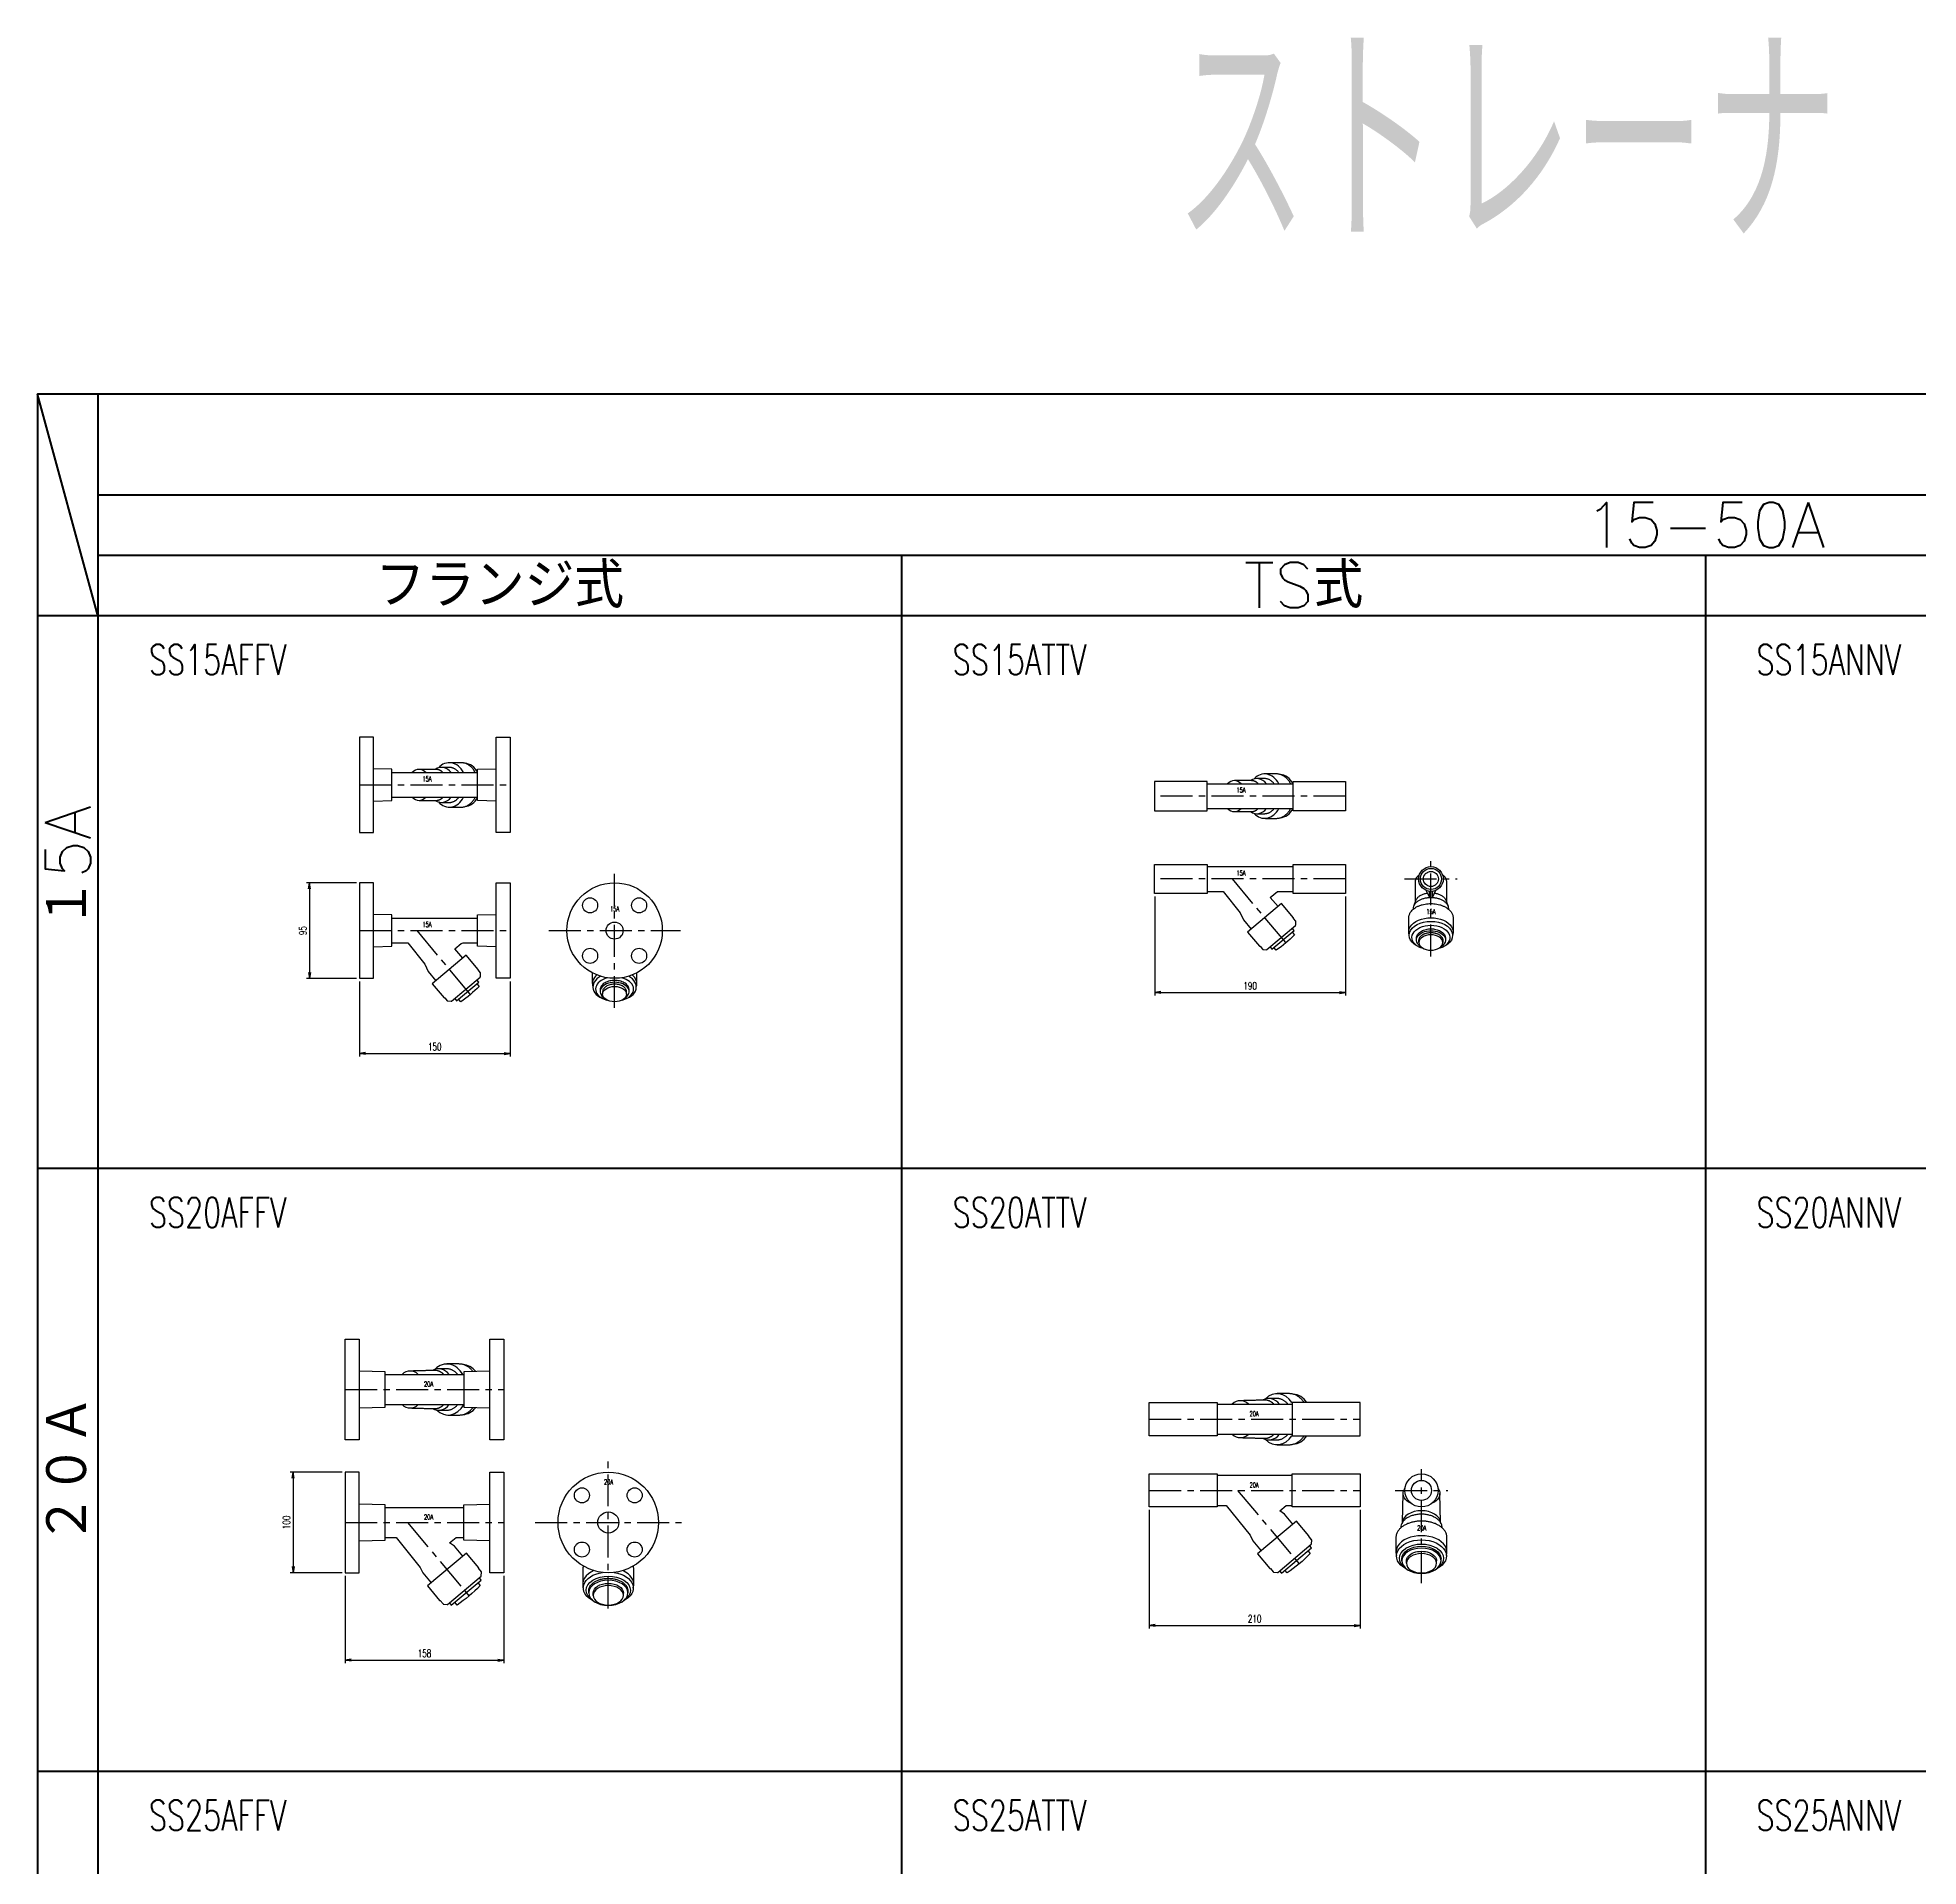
# Model space of a CAD drawing. Header units: millimetres. Extents: x 1711 to 90196, y -23291 to 8516.
# Drawn here: x 13541 to 15413, y -13098 to -11279 of the extents above; entities that cross this region are included whole.
import ezdxf

# ---------------------------------------------------------------- set-up
doc = ezdxf.new("R2010")
doc.units = ezdxf.units.MM
doc.header["$PDMODE"] = 35
doc.linetypes.add('CENTER', pattern=[50.8, 31.75, -6.35, 6.35, -6.35])
for name, color, linetype in [('CEN', 2, 'CENTER'), ('TEXT', 7, 'Continuous'), ('寸法', 2, 'Continuous'), ('配管-CVP', 4, 'Continuous')]:
    doc.layers.add(name, color=color, linetype=linetype)
doc.layers.add('line', color=153, linetype='Continuous', lineweight=50)
doc.styles.add('kpk', font='romans.shx', dxfattribs={"width": 0.7, "bigfont": 'extfont2.shx'})
doc.styles.get("Standard").update_dxf_attribs({"font": 'romans.shx', "bigfont": 'extfont.shx'})
doc.dimstyles.new('KPK-3', dxfattribs={"dimscale": 3, "dimtxt": 2.5, "dimasz": 2, "dimexe": 1, "dimexo": 1, "dimgap": 1, "dimtad": 3, "dimdec": 1, "dimdsep": 46, "dimtxsty": 'kpk', "dimblk": 'OPEN', "dimcen": 2.5, "dimclrd": 2, "dimclre": 2, "dimclrt": 4, "dimadec": 1, "dimazin": 2, "dimtfac": 1, "dimtdec": 1, "dimtmove": 0, "dimatfit": 2, "dimldrblk": 'OPEN', "dimfxl": 0, "dimlwd": -1, "dimlwe": -1, "dimarcsym": 0})

# ---------------------------------------------------------------- blocks, each defined once
blk = doc.blocks.new('_Open')
at = {"color": 0, "linetype": 'ByBlock', "lineweight": -2}
for p, q in [((-1, 0.17), (0, 0)), ((-1, -0.17), (0, 0)), ((0, 0), (-1, 0))]:
    blk.add_line(p, q, dxfattribs=at)
blk = doc.blocks.new('*D3035')
at = {"layer": 'Defpoints', "color": 0, "transparency": 16777216}
for p in [(13861.5, -12214.8), (14011.5, -12214.8), (14011.5, -12289.5)]:
    blk.add_point(p, dxfattribs=at)
at = {"layer": '寸法', "color": 2, "transparency": 16777216}
for p, q in [((13861.5, -12217.8), (13861.5, -12292.5)), ((14011.5, -12217.8), (14011.5, -12292.5)), ((13867.5, -12289.5), (14005.5, -12289.5))]:
    blk.add_line(p, q, dxfattribs=at)
at = {"layer": '寸法', "color": 2, "transparency": 16777216, "xscale": 6, "yscale": 6, "zscale": 6, "rotation": 180}
blk.add_blockref('_Open', (13861.5, -12289.5), dxfattribs=at)
at = {"layer": '寸法', "color": 2, "transparency": 16777216, "xscale": 6, "yscale": 6, "zscale": 6}
blk.add_blockref('_Open', (14011.5, -12289.5), dxfattribs=at)
at = {"layer": '寸法', "color": 4, "transparency": 16777216, "insert": (13936.5, -12282.8), "char_height": 7.5, "attachment_point": 5, "style": 'kpk', "bg_fill": 3, "box_fill_scale": 1.1, "bg_fill_color": 256, "bg_fill_true_color": 13158600, "bg_fill_transparency": 0}
blk.add_mtext('150', dxfattribs=at)
blk = doc.blocks.new('*D3036')
at = {"layer": 'Defpoints', "color": 0, "transparency": 16777216}
for p in [(13847.3, -12806.2), (14005.3, -12806.2), (14005.3, -12893.3)]:
    blk.add_point(p, dxfattribs=at)
at = {"layer": '寸法', "color": 2, "transparency": 16777216}
for p, q in [((13847.3, -12809.2), (13847.3, -12896.3)), ((14005.3, -12809.2), (14005.3, -12896.3)), ((13853.3, -12893.3), (13999.3, -12893.3))]:
    blk.add_line(p, q, dxfattribs=at)
at = {"layer": '寸法', "color": 2, "transparency": 16777216, "xscale": 6, "yscale": 6, "zscale": 6, "rotation": 180}
blk.add_blockref('_Open', (13847.3, -12893.3), dxfattribs=at)
at = {"layer": '寸法', "color": 2, "transparency": 16777216, "xscale": 6, "yscale": 6, "zscale": 6}
blk.add_blockref('_Open', (14005.3, -12893.3), dxfattribs=at)
at = {"layer": '寸法', "color": 4, "transparency": 16777216, "insert": (13926.3, -12886.5), "char_height": 7.5, "attachment_point": 5, "style": 'kpk', "bg_fill": 3, "box_fill_scale": 1.1, "bg_fill_color": 256, "bg_fill_true_color": 13158600, "bg_fill_transparency": 0}
blk.add_mtext('158', dxfattribs=at)
blk = doc.blocks.new('*D3045')
at = {"layer": 'Defpoints', "color": 0, "transparency": 16777216}
for p in [(14647.6, -12740.8), (14857.6, -12740.8), (14857.6, -12858.7)]:
    blk.add_point(p, dxfattribs=at)
at = {"layer": '寸法', "color": 2, "transparency": 16777216}
for p, q in [((14647.6, -12743.8), (14647.6, -12861.7)), ((14857.6, -12743.8), (14857.6, -12861.7)), ((14653.6, -12858.7), (14851.6, -12858.7))]:
    blk.add_line(p, q, dxfattribs=at)
at = {"layer": '寸法', "color": 2, "transparency": 16777216, "xscale": 6, "yscale": 6, "zscale": 6, "rotation": 180}
blk.add_blockref('_Open', (14647.6, -12858.7), dxfattribs=at)
at = {"layer": '寸法', "color": 2, "transparency": 16777216, "xscale": 6, "yscale": 6, "zscale": 6}
blk.add_blockref('_Open', (14857.6, -12858.7), dxfattribs=at)
at = {"layer": '寸法', "color": 4, "transparency": 16777216, "insert": (14752.6, -12852), "char_height": 7.5, "attachment_point": 5, "style": 'kpk', "bg_fill": 3, "box_fill_scale": 1.1, "bg_fill_color": 256, "bg_fill_true_color": 13158600, "bg_fill_transparency": 0}
blk.add_mtext('210', dxfattribs=at)
blk = doc.blocks.new('*D2987')
at = {"layer": 'Defpoints', "color": 0, "transparency": 16777216}
for p in [(14653.1, -12130.4), (14843.1, -12130.4), (14843.1, -12229)]:
    blk.add_point(p, dxfattribs=at)
at = {"layer": '寸法', "color": 2, "transparency": 16777216}
for p, q in [((14653.1, -12133.4), (14653.1, -12232)), ((14843.1, -12133.4), (14843.1, -12232)), ((14659.1, -12229), (14837.1, -12229))]:
    blk.add_line(p, q, dxfattribs=at)
at = {"layer": '寸法', "color": 2, "transparency": 16777216, "xscale": 6, "yscale": 6, "zscale": 6, "rotation": 180}
blk.add_blockref('_Open', (14653.1, -12229), dxfattribs=at)
at = {"layer": '寸法', "color": 2, "transparency": 16777216, "xscale": 6, "yscale": 6, "zscale": 6}
blk.add_blockref('_Open', (14843.1, -12229), dxfattribs=at)
at = {"layer": '寸法', "color": 4, "transparency": 16777216, "insert": (14748.1, -12222.2), "char_height": 7.5, "attachment_point": 5, "style": 'kpk', "bg_fill": 3, "box_fill_scale": 1.1, "bg_fill_color": 256, "bg_fill_true_color": 13158600, "bg_fill_transparency": 0}
blk.add_mtext('190', dxfattribs=at)
blk = doc.blocks.new('*D3124')
at = {"layer": 'Defpoints', "color": 0, "transparency": 16777216}
for p in [(13861.5, -12119.8), (13811.9, -12214.8), (13861.5, -12214.8)]:
    blk.add_point(p, dxfattribs=at)
at = {"layer": '寸法', "color": 2, "transparency": 16777216}
for p, q in [((13858.5, -12119.8), (13808.9, -12119.8)), ((13811.9, -12125.8), (13811.9, -12208.8)), ((13858.5, -12214.8), (13808.9, -12214.8))]:
    blk.add_line(p, q, dxfattribs=at)
at = {"layer": '寸法', "color": 2, "transparency": 16777216, "xscale": 6, "yscale": 6, "zscale": 6}
for p, rotation in [((13811.9, -12119.8), 90), ((13811.9, -12214.8), 270)]:
    blk.add_blockref('_Open', p, dxfattribs=dict(at, rotation=rotation))
at = {"layer": '寸法', "color": 4, "transparency": 16777216, "insert": (13805.2, -12167.3), "char_height": 7.5, "attachment_point": 5, "rotation": 90, "style": 'kpk', "bg_fill": 3, "box_fill_scale": 1.1, "bg_fill_color": 256, "bg_fill_true_color": 13158600, "bg_fill_transparency": 0}
blk.add_mtext('95', dxfattribs=at)
blk = doc.blocks.new('*D3126')
at = {"layer": 'Defpoints', "color": 0, "transparency": 16777216}
for p in [(13847.3, -12706.2), (13795.7, -12806.2), (13847.3, -12806.2)]:
    blk.add_point(p, dxfattribs=at)
at = {"layer": '寸法', "color": 2, "transparency": 16777216}
for p, q in [((13844.3, -12706.2), (13792.7, -12706.2)), ((13795.7, -12712.2), (13795.7, -12800.2)), ((13844.3, -12806.2), (13792.7, -12806.2))]:
    blk.add_line(p, q, dxfattribs=at)
at = {"layer": '寸法', "color": 2, "transparency": 16777216, "xscale": 6, "yscale": 6, "zscale": 6}
for p, rotation in [((13795.7, -12706.2), 90), ((13795.7, -12806.2), 270)]:
    blk.add_blockref('_Open', p, dxfattribs=dict(at, rotation=rotation))
at = {"layer": '寸法', "color": 4, "transparency": 16777216, "insert": (13788.9, -12756.2), "char_height": 7.5, "attachment_point": 5, "rotation": 90, "style": 'kpk', "bg_fill": 3, "box_fill_scale": 1.1, "bg_fill_color": 256, "bg_fill_true_color": 13158600, "bg_fill_transparency": 0}
blk.add_mtext('100', dxfattribs=at)
blk = doc.blocks.new('A$Cc6877018')
at = {"layer": 'line'}
for p, q in [((60, 0), (60, -7020)), ((60, -100), (3260, -100)), ((60, -160), (3260, -160)), ((860, -160), (860, -7020)), ((1660, -160), (1660, -7020)), ((0, -220), (3260, -220)), ((0, -770), (3260, -770)), ((0, -1370), (3260, -1370))]:
    blk.add_line(p, q, dxfattribs=at)
blk.add_lwpolyline([(60, -220), (0, 0), (0, -7020), (3260, -7020), (3260, 0), (0, 0)], dxfattribs=at)
for s, insert, char_height, attachment_point in [('15-50A', (1660, -130), 45, 5), ('フランジ式', (460, -190), 45, 5), ('TS式', (1260, -190), 45, 5), ('{\\W0.7;SS15AFFV}', (110.7, -264.1), 30, 4), ('{\\W0.7;SS15ATTV}', (910.7, -264.1), 30, 4), ('{\\W0.7;SS15ANNV}', (1710.7, -264.1), 30, 4), ('{\\W0.7;SS20AFFV}', (110.7, -814.1), 30, 4), ('{\\W0.7;SS20ATTV}', (910.7, -814.1), 30, 4), ('{\\W0.7;SS20ANNV}', (1710.7, -814.1), 30, 4), ('{\\W0.7;SS25AFFV}', (110.7, -1414.1), 30, 4), ('{\\W0.7;SS25ATTV}', (910.7, -1414.1), 30, 4), ('{\\W0.7;SS25ANNV}', (1710.7, -1414.1), 30, 4)]:
    blk.add_mtext(s, dxfattribs=dict(at, insert=insert, char_height=char_height, attachment_point=attachment_point))
at = {"layer": 'line', "char_height": 45, "attachment_point": 5, "rotation": 90}
for s, insert in [('１5A', (30, -470)), ('２０Ａ', (30, -1070))]:
    blk.add_mtext(s, dxfattribs=dict(at, insert=insert))

msp = doc.modelspace()

# ---------------------------------------------------------------- linework, layer by layer
at = {"layer": 'CEN'}
for p, q in [((13861.5112, -12022.3033), (14011.5112, -12022.3033)), ((14843.0731, -12033.4659), (14653.0731, -12033.4659)), ((14115.5243, -12244.235), (14115.5243, -12109.0481)), ((14928.0462, -12192.8975), (14928.0462, -12098.2666)), ((14843.0731, -12115.9141), (14653.0731, -12115.9141)), ((14730.0731, -12115.9141), (14783.509, -12179.5965)), ((14901.8442, -12115.9141), (14954.2482, -12115.9141)), ((13861.5112, -12167.2517), (14011.5112, -12167.2517)), ((13918.5112, -12167.2517), (13971.947, -12230.9341)), ((14050.0193, -12167.2517), (14181.0293, -12167.2517)), ((13847.3043, -12623.9443), (14005.3043, -12623.9443)), ((14647.5869, -12653.4603), (14857.5869, -12653.4603)), ((14109.235, -12841.7781), (14109.235, -12691.5705)), ((14918.6376, -12816.7085), (14918.6376, -12703.1515)), ((14647.5869, -12724.3285), (14857.5869, -12724.3285)), ((14735.5869, -12724.3285), (14796.9407, -12797.4471)), ((14892.4356, -12724.3285), (14944.8396, -12724.3285)), ((13847.3043, -12756.2411), (14005.3043, -12756.2411)), ((13909.3043, -12756.2411), (13970.6581, -12829.3597)), ((14036.4517, -12756.2411), (14182.0184, -12756.2411))]:
    msp.add_line(p, q, dxfattribs=at)
at = {"layer": '配管-CVP', "color": 0, "linetype": 'ByBlock'}
for p, q in [((13893.8112, -12010.0033), (13979.2112, -12010.0033)), ((13893.8112, -12034.6033), (13979.2112, -12034.6033)), ((14705.3731, -12021.1659), (14790.7731, -12021.1659)), ((14705.3731, -12045.7659), (14790.7731, -12045.7659)), ((14705.3731, -12103.6141), (14790.7731, -12103.6141)), ((14926.5462, -12134.2143), (14926.5462, -12128.1223)), ((14929.5462, -12134.2143), (14933.0462, -12127.152)), ((13893.8112, -12154.9517), (13979.2112, -12154.9517)), ((14093.4243, -12220.055), (14093.4243, -12209.2974)), ((14137.6243, -12220.055), (14137.6243, -12209.2974)), ((13887.3043, -12608.9443), (13965.3043, -12608.9443)), ((13887.3043, -12638.9443), (13965.3043, -12638.9443)), ((14715.3869, -12638.4603), (14789.7869, -12638.4603)), ((14715.3869, -12668.4603), (14789.7869, -12668.4603)), ((14715.3869, -12709.3285), (14789.7869, -12709.3285)), ((14899.6706, -12756.0625), (14900.2977, -12727.373)), ((14937.6046, -12756.0625), (14936.9775, -12727.373)), ((13887.3043, -12741.2411), (13965.3043, -12741.2411)), ((14899.1376, -12794.3446), (14899.1376, -12792.4295)), ((14903.6376, -12796.8428), (14903.6376, -12794.5361)), ((14933.6376, -12796.8428), (14933.6376, -12794.5361)), ((14938.1376, -12794.3446), (14938.1376, -12792.4295)), ((14134.135, -12821.4695), (14134.135, -12820.8573)), ((14094.235, -12828.7554), (14094.235, -12826.4488)), ((14124.235, -12828.7554), (14124.235, -12826.4488))]:
    msp.add_line(p, q, dxfattribs=at)
for points in [[(13875.5112, -11974.8033), (13861.5112, -11974.8033), (13861.5112, -12069.8033), (13875.5112, -12069.8033)], [(14011.5112, -12069.8033), (13997.5112, -12069.8033), (13997.5112, -11974.8033), (14011.5112, -11974.8033)], [(14705.3731, -12018.9659), (14653.0731, -12018.9659), (14653.0731, -12047.9659), (14705.3731, -12047.9659)], [(14790.7731, -12018.9659), (14843.0731, -12018.9659), (14843.0731, -12047.9659), (14790.7731, -12047.9659)], [(13861.3043, -12673.9443), (13847.3043, -12673.9443), (13847.3043, -12573.9443), (13861.3043, -12573.9443)], [(13991.3043, -12573.9443), (14005.3043, -12573.9443), (14005.3043, -12673.9443), (13991.3043, -12673.9443)], [(14647.5869, -12669.9603), (14647.5869, -12636.9603), (14715.3869, -12636.9603), (14715.3869, -12669.9603)], [(14857.5869, -12669.9603), (14857.5869, -12636.9603), (14789.7869, -12636.9603), (14789.7869, -12669.9603)]]:
    msp.add_lwpolyline(points, close=True, dxfattribs=at)
for points in [[(13875.5112, -12038.3866), (13893.8112, -12037.8783), (13893.8112, -12006.7283), (13875.5112, -12006.22)], [(13997.5112, -12038.3866), (13979.2112, -12037.8783), (13979.2112, -12006.7283), (13997.5112, -12006.22)], [(14923.0462, -12127.152), (14926.5462, -12134.2143), (14929.5462, -12134.2143), (14929.5462, -12128.1223)], [(13875.5112, -12183.3351), (13893.8112, -12182.8267), (13893.8112, -12151.6767), (13875.5112, -12151.1684)], [(13997.5112, -12183.3351), (13979.2112, -12182.8267), (13979.2112, -12151.6767), (13997.5112, -12151.1684)], [(13861.3043, -12642.1943), (13887.3043, -12641.4443), (13887.3043, -12606.4443), (13861.3043, -12605.6943)], [(13991.3043, -12605.6943), (13965.3043, -12606.4443), (13965.3043, -12641.4443), (13991.3043, -12642.1943)], [(13861.3043, -12774.4911), (13887.3043, -12773.7411), (13887.3043, -12738.7411), (13861.3043, -12737.9911)], [(13991.3043, -12774.4911), (13965.3043, -12773.7411), (13965.3043, -12738.7411), (13991.3043, -12737.9911)], [(13964.3527, -12789.8751), (13955.9965, -12779.9166), (13951.3322, -12776.6506), (13957.779, -12771.2411), (13965.3043, -12771.2411)]]:
    msp.add_lwpolyline(points, dxfattribs=at)
msp.add_lwpolyline([(13964.3596, -12194.7444), (13956.626, -12185.5278), (13962.9115, -12180.2536, -0.176326981), (13964.8399, -12179.5517), (13979.2112, -12179.5517)], format="xyb", dxfattribs=at)
for centre, radius in [((14928.0462, -12115.9141), 12.3), ((14928.0462, -12115.9141), 10.5), ((14928.0462, -12115.9141), 7.5), ((14115.5243, -12167.2517), 47.5), ((14091.144, -12142.1344), 7.5), ((14139.9045, -12142.1344), 7.5), ((14115.5243, -12167.2517), 8.5), ((14091.144, -12192.369), 7.5), ((14139.9045, -12192.369), 7.5), ((14109.235, -12756.2411), 50), ((14918.6376, -12724.3285), 16.5), ((14083.0032, -12729.2723), 7.5), ((14135.4668, -12729.2723), 7.5), ((14918.6376, -12724.3285), 10), ((14109.235, -12756.2411), 10.5), ((14083.0032, -12783.21), 7.5), ((14135.4668, -12783.21), 7.5)]:
    msp.add_circle(centre, radius, dxfattribs=at)
for centre, major_axis, ratio, start_param, end_param in [((13950.9922, -12022.3033), (0, 22.1), 0.766044443, 5.302629767, 6.979025941), ((13920.8871, -12022.3033), (0, 15.4), 0.732729505, 5.637522809, 6.928847805), ((13943.2787, -12022.3033), (0, -17.45), 0.766044443, 2.353037681, 3.631192428), ((13965.5834, -12022.3033), (0, 21.6), 0.766044443, 5.318218843, 6.226583897), ((14732.4491, -12033.4659), (0, 15.4), 0.732729505, 5.637522809, 6.928847805), ((14754.8406, -12033.4659), (0, -17.45), 0.766044443, 2.353037681, 3.631192428), ((14762.5541, -12033.4659), (0, 22.1), 0.766044443, 5.302629767, 6.956516568), ((14777.1454, -12033.4659), (0, 21.6), 0.766044443, 5.318218843, 6.226583897), ((13920.8871, -12022.3033), (0, 15.4), 0.732729505, 2.495930155, 3.787255152), ((13943.2787, -12022.3033), (0, -17.45), 0.766044443, -0.48959904, 0.788554973), ((13950.9922, -12022.3033), (0, 22.1), 0.766044443, 2.44575202, 4.122148194), ((13965.5834, -12022.3033), (0, 21.6), 0.766044443, 3.198194064, 4.106559117), ((14732.4491, -12033.4659), (0, 15.4), 0.732729505, 2.495930155, 3.787255152), ((14754.8406, -12033.4659), (0, -17.45), 0.766044443, -0.48959904, 0.788554973), ((14762.5541, -12033.4659), (0, 22.1), 0.766044443, 2.468261393, 4.122148194), ((14777.1454, -12033.4659), (0, 21.6), 0.766044443, 3.198194064, 4.106559117), ((14115.5243, -12220.055), (22.1, 0), 0.64278761, 8.76969119, 9.638822053), ((14115.5243, -12223.3503), (21.6, 0), 0.64278761, 8.549457368, 10.633701498), ((14115.5243, -12225.4952), (18.9, 0), 0.64278761, 8.236558519, 10.31728756), ((14115.5243, -12227.9848), (-14.4, 0), 0.64278761, 2.332128342, 7.092649619), ((14115.5243, -12225.4952), (18.9, 0), 0.64278761, 5.390675708, 7.471404749), ((14115.5243, -12223.3503), (21.6, 0), 0.64278761, 5.074261769, 7.1585059), ((14115.5243, -12220.055), (22.1, 0), 0.64278761, 6.069141215, 6.938272078), ((13948.6105, -12623.9443), (0, 25.4), 0.766044443, 5.344130651, 6.924299387), ((13911.998, -12623.9443), (0, -18.3417), 0.766044443, 2.528389088, 3.754796219), ((13940.2543, -12623.9443), (0, -20.55), 0.766044443, 8.67219679, 9.823277792), ((13964.0374, -12623.9443), (0, 24.9), 0.766044443, 5.511523308, 6.247347588), ((14738.2806, -12653.4603), (0, -18.3417), 0.766044443, 2.528389088, 3.754796219), ((14766.5369, -12653.4603), (0, -20.55), 0.766044443, 8.67219679, 9.823277792), ((14774.8931, -12653.4603), (0, 25.4), 0.766044443, 5.41945546, 6.924299387), ((14790.32, -12653.4603), (0, 24.9), 0.766044443, 5.436741416, 6.247347588), ((13911.998, -12623.9443), (0, -18.3417), 0.766044443, 5.669981742, 6.896388873), ((13940.2543, -12623.9443), (0, -20.55), 0.766044443, 5.884685476, 7.035766478), ((13949.7354, -12623.9443), (0, 25.4), 0.766044443, 2.500478574, 4.069137358), ((13964.0374, -12623.9443), (0, 24.9), 0.766044443, 3.177430373, 3.913254653), ((14738.2806, -12653.4603), (0, -18.3417), 0.766044443, 5.669981742, 6.896388873), ((14766.5369, -12653.4603), (0, -20.55), 0.766044443, 5.884685476, 7.035766478), ((14774.8931, -12653.4603), (0, 25.4), 0.766044443, 2.500478574, 4.005322501), ((14790.32, -12653.4603), (0, 24.9), 0.766044443, 3.177430373, 3.988036544), ((14918.6376, -12756.7819), (-19, 0), 0.64278761, 3.194205208, 6.230572753), ((14918.6376, -12785.7211), (-25.4, 0), 0.64278761, 2.939793616, 6.484984344), ((14109.235, -12817.6337), (-25.4, 0), 0.64278761, 5.311190012, 6.484984344), ((14109.235, -12817.6337), (-25.4, 0), 0.64278761, 2.939793616, 4.113587949)]:
    msp.add_ellipse(centre, major_axis=major_axis, ratio=ratio, start_param=start_param, end_param=end_param, dxfattribs=at)
at = {"layer": '配管-CVP', "color": 0, "linetype": 'ByBlock', "extrusion": (0, 0, -1)}
for centre, major_axis, start_param, end_param in [((14928.0462, -12168.7174), (22.1, 0), 2.927548561, 6.497229399), ((14928.0462, -12172.0127), (-21.6, 0), -1.208923538, 4.350516191), ((14928.0462, -12174.1576), (18.9, 0), 2.249083054, 7.175694907), ((14928.0462, -12176.6473), (-14.4, 0), -0.809464312, 3.951056966), ((14928.0462, -12179.1369), (11.9, 0), 3.141592654, 9.424777961), ((14918.6376, -12789.5568), (24.9, 0), 2.221038797, 7.203739164), ((14918.6376, -12791.855), (22, 0), 2.370645952, 7.054132009), ((14918.6376, -12792.4295), (19.5, 0), 3.141592654, 6.283185307), ((14918.6376, -12794.5361), (-15, 0), 0, 3.141592654), ((14109.235, -12821.4695), (-24.9, 0), 5.362631451, 7.619003707), ((14109.235, -12823.7676), (-22, 0), 5.512238605, 10.195724662), ((14109.235, -12826.4488), (15, 0), 3.141592654, 6.283185307), ((14109.235, -12821.4695), (-24.9, 0), 8.088959561, 10.345331817)]:
    msp.add_ellipse(centre, major_axis=major_axis, ratio=0.64278761, start_param=start_param, end_param=end_param, dxfattribs=at)
at = {"layer": '配管-CVP', "color": 0, "linetype": 'ByBlock'}
msp.add_ellipse((14115.5243, -12230.4745), major_axis=(11.9, 0), ratio=0.64278761, dxfattribs=at)
at = {"layer": '配管-CVP', "color": 0, "linetype": 'ByBlock', "extrusion": (0, 0, -1)}
for centre, major_axis in [((14918.6376, -12794.3446), (19.5, 0)), ((14918.6376, -12796.8428), (15, 0)), ((14109.235, -12826.2573), (19.5, 0)), ((14109.235, -12828.7554), (15, 0))]:
    msp.add_ellipse(centre, major_axis=major_axis, ratio=0.64278761, dxfattribs=at)
at = {"layer": '配管-CVP', "color": 0, "linetype": 'ByBlock'}
for points, weights, knots in [([(13944.6378, -12010.0033), (13941.6227, -12006.9033), (13937.8478, -12006.9033), (13929.3897, -12006.9033), (13920.9315, -12006.9034)], [1, 0.948340178973, 1, 1, 1], [0, 0, 0, 0.645667664, 0.645667664, 1.645667664, 1.645667664, 1.645667664]), ([(13960.4742, -12010.0033), (13956.5539, -12004.8533), (13950.9922, -12004.8533), (13947.1354, -12004.8533), (13943.2787, -12004.8533)], [1, 0.923274352555, 1, 1, 1], [0, 0, 0, 0.788554973, 0.788554973, 1.788554973, 1.788554973, 1.788554973]), ([(13976.8836, -12010.0033), (13971.8544, -12000.2033), (13962.8184, -12000.2033), (13957.3873, -12000.2033), (13951.9563, -12000.2033)], [1, 0.88220209872, 1, 1, 1], [0, 0, 0, 0.98055554, 0.98055554, 1.98055554, 1.98055554, 1.98055554]), ([(14756.1997, -12021.1659), (14753.1847, -12018.0659), (14749.4098, -12018.0659), (14740.9516, -12018.0659), (14732.4935, -12018.066)], [1, 0.948340178973, 1, 1, 1], [0, 0, 0, 0.645667664, 0.645667664, 1.645667664, 1.645667664, 1.645667664]), ([(14772.0361, -12021.1659), (14768.1158, -12016.0159), (14762.5541, -12016.0159), (14758.6974, -12016.0159), (14754.8406, -12016.0159)], [1, 0.923274352555, 1, 1, 1], [0, 0, 0, 0.788554973, 0.788554973, 1.788554973, 1.788554973, 1.788554973]), ([(14788.4455, -12021.1659), (14783.4164, -12011.3659), (14774.3803, -12011.3659), (14768.9493, -12011.3659), (14763.5183, -12011.3659)], [1, 0.88220209872, 1, 1, 1], [0, 0, 0, 0.98055554, 0.98055554, 1.98055554, 1.98055554, 1.98055554]), ([(13920.8873, -12037.7033), (13929.3676, -12037.7033), (13937.8479, -12037.7033), (13941.6228, -12037.7033), (13944.6378, -12034.6033)], [1, 1, 1, 0.948340998448, 1], [0, 0, 0, 1, 1, 1.645662498, 1.645662498, 1.645662498]), ([(13943.2787, -12039.7533), (13947.1354, -12039.7533), (13950.9922, -12039.7533), (13956.5539, -12039.7533), (13960.4742, -12034.6033)], [1, 1, 1, 0.923274352555, 1], [0, 0, 0, 1, 1, 1.788554973, 1.788554973, 1.788554973]), ([(13951.9563, -12044.4033), (13957.3873, -12044.4033), (13962.8184, -12044.4033), (13971.8544, -12044.4033), (13976.8836, -12034.6033)], [1, 1, 1, 0.88220209872, 1], [0, 0, 0, 1, 1, 1.98055554, 1.98055554, 1.98055554]), ([(14732.4493, -12048.8659), (14740.9295, -12048.8659), (14749.4098, -12048.8659), (14753.1847, -12048.8659), (14756.1997, -12045.7659)], [1, 1, 1, 0.948340998448, 1], [0, 0, 0, 1, 1, 1.645662498, 1.645662498, 1.645662498]), ([(14754.8406, -12050.9159), (14758.6974, -12050.9159), (14762.5541, -12050.9159), (14768.1158, -12050.9159), (14772.0361, -12045.7659)], [1, 1, 1, 0.923274352555, 1], [0, 0, 0, 1, 1, 1.788554973, 1.788554973, 1.788554973]), ([(14763.5183, -12055.5659), (14768.9493, -12055.5659), (14774.3803, -12055.5659), (14783.4164, -12055.5659), (14788.4455, -12045.7659)], [1, 1, 1, 0.88220209872, 1], [0, 0, 0, 1, 1, 1.98055554, 1.98055554, 1.98055554]), ([(14912.6462, -12138.4448), (14912.6462, -12128.38), (14912.6462, -12118.3152), (14912.6462, -12114.5964), (14916.4556, -12111.7974)], [1, 1, 1, 0.936119090074, 1], [0, 0, 0, 1, 1, 1.718737046, 1.718737046, 1.718737046]), ([(14939.6368, -12111.7974), (14943.4462, -12114.5964), (14943.4462, -12118.3152), (14943.4462, -12128.38), (14943.4462, -12138.4448)], [1, 0.936119090074, 1, 1, 1], [0, 0, 0, 0.718737046, 0.718737046, 1.718737046, 1.718737046, 1.718737046]), ([(14911.0434, -12142.908), (14912.0244, -12140.1762), (14913.0055, -12137.4444), (14915.0731, -12131.4002), (14924.4317, -12129.9478)], [1, 1, 1, 0.847933546045, 1], [0, 0, 0, 1, 1, 2.117442977, 2.117442977, 2.117442977]), ([(14931.6607, -12129.9478), (14941.0194, -12131.4002), (14943.0869, -12137.4444), (14944.068, -12140.1762), (14945.0491, -12142.908)], [1, 0.847933546045, 1, 1, 1], [0, 0, 0, 1.117442977, 1.117442977, 2.117442977, 2.117442977, 2.117442977]), ([(14905.9462, -12168.7174), (14905.9462, -12161.6705), (14905.9462, -12154.6237), (14905.9462, -12140.4181), (14928.0462, -12140.4181), (14950.1462, -12140.4181), (14950.1462, -12154.6237), (14950.1462, -12161.6705), (14950.1462, -12168.7174)], [1, 1, 1, 0.707106781187, 1, 0.707106781187, 1, 1, 1], [0, 0, 0, 1, 1, 2.570796327, 2.570796327, 4.141592654, 4.141592654, 5.141592654, 5.141592654, 5.141592654]), ([(14910.5962, -12145.9067), (14910.5962, -12145.6688), (14910.5962, -12145.4309), (14910.5962, -12134.2143), (14928.0462, -12134.2143), (14945.4962, -12134.2143), (14945.4962, -12145.4309), (14945.4962, -12145.6688), (14945.4962, -12145.9067)], [1, 1, 1, 0.707106781187, 1, 0.707106781187, 1, 1, 1], [0, 0, 0, 1, 1, 2.570796327, 2.570796327, 4.141592654, 4.141592654, 5.141592654, 5.141592654, 5.141592654]), ([(14913.6462, -12176.6473), (14913.6462, -12175.6897), (14913.6462, -12174.7321), (14913.6462, -12165.476), (14928.0462, -12165.476), (14942.4462, -12165.476), (14942.4462, -12174.7321), (14942.4462, -12175.6897), (14942.4462, -12176.6473)], [1, 1, 1, 0.707106781187, 1, 0.707106781187, 1, 1, 1], [0, 0, 0, 1, 1, 2.570796327, 2.570796327, 4.141592654, 4.141592654, 5.141592654, 5.141592654, 5.141592654]), ([(14916.1462, -12179.1369), (14916.1462, -12177.9878), (14916.1462, -12176.8388), (14916.1462, -12172.4225), (14922.0962, -12170.2144), (14928.0462, -12168.0063), (14933.9962, -12170.2144), (14939.9462, -12172.4225), (14939.9462, -12176.8388), (14939.9462, -12177.9878), (14939.9462, -12179.1369)], [1, 1, 1, 0.866025403784, 1, 0.866025403784, 1, 0.866025403784, 1, 1, 1], [0, 0, 0, 1, 1, 2.047197551, 2.047197551, 3.094395102, 3.094395102, 4.141592654, 4.141592654, 5.141592654, 5.141592654, 5.141592654]), ([(14129.9243, -12227.9848), (14129.9243, -12227.0273), (14129.9243, -12226.0697), (14129.9243, -12216.8136), (14115.5243, -12216.8136), (14101.1243, -12216.8136), (14101.1243, -12226.0697), (14101.1243, -12227.0273), (14101.1243, -12227.9848)], [1, 1, 1, 0.707106781187, 1, 0.707106781187, 1, 1, 1], [0, 0, 0, 1, 1, 2.570796327, 2.570796327, 4.141592654, 4.141592654, 5.141592654, 5.141592654, 5.141592654]), ([(14127.4243, -12230.4745), (14127.4243, -12229.3254), (14127.4243, -12228.1763), (14127.4243, -12220.5272), (14115.5243, -12220.5272), (14103.6243, -12220.5272), (14103.6243, -12228.1763), (14103.6243, -12229.3254), (14103.6243, -12230.4745)], [1, 1, 1, 0.707106781187, 1, 0.707106781187, 1, 1, 1], [0, 0, 0, 1, 1, 2.570796327, 2.570796327, 4.141592654, 4.141592654, 5.141592654, 5.141592654, 5.141592654]), ([(13974.7206, -12606.1726), (13968.9979, -12598.5443), (13960.8188, -12598.5443), (13954.7147, -12598.5443), (13948.6105, -12598.5443)], [1, 0.921865008926, 1, 1, 1], [0, 0, 0, 0.795860553, 0.795860553, 1.795860553, 1.795860553, 1.795860553]), ([(13945.4695, -12608.9443), (13941.3956, -12604.8096), (13936.2363, -12604.9483), (13924.0472, -12605.2759), (13911.858, -12605.6035)], [1, 0.942515923198, 1, 1, 1], [0, 0, 0, 0.681430348, 0.681430348, 1.681430348, 1.681430348, 1.681430348]), ([(13959.3707, -12608.9443), (13954.8305, -12603.3943), (13948.6105, -12603.3943), (13944.4324, -12603.3943), (13940.2543, -12603.3943)], [1, 0.93003414112, 1, 1, 1], [0, 0, 0, 0.752581171, 0.752581171, 1.752581171, 1.752581171, 1.752581171]), ([(14771.7521, -12638.4603), (14767.6782, -12634.3257), (14762.519, -12634.4643), (14750.3298, -12634.7919), (14738.1406, -12635.1195)], [1, 0.942515923198, 1, 1, 1], [0, 0, 0, 0.681430348, 0.681430348, 1.681430348, 1.681430348, 1.681430348]), ([(14785.6533, -12638.4603), (14781.1131, -12632.9103), (14774.8931, -12632.9103), (14770.715, -12632.9103), (14766.5369, -12632.9103)], [1, 0.93003414112, 1, 1, 1], [0, 0, 0, 0.752581171, 0.752581171, 1.752581171, 1.752581171, 1.752581171]), ([(14801.8944, -12636.9603), (14796.069, -12628.0603), (14787.1014, -12628.0603), (14780.9973, -12628.0603), (14774.8931, -12628.0603)], [1, 0.908186737189, 1, 1, 1], [0, 0, 0, 0.863729848, 0.863729848, 1.863729848, 1.863729848, 1.863729848]), ([(13911.858, -12642.2851), (13924.0472, -12642.6127), (13936.2363, -12642.9402), (13941.3956, -12643.0789), (13945.4695, -12638.9443)], [1, 1, 1, 0.942515923198, 1], [0, 0, 0, 1, 1, 1.681430348, 1.681430348, 1.681430348]), ([(13940.2543, -12644.4943), (13944.4324, -12644.4943), (13948.6105, -12644.4943), (13954.8305, -12644.4943), (13959.3707, -12638.9443)], [1, 1, 1, 0.93003414112, 1], [0, 0, 0, 1, 1, 1.752581171, 1.752581171, 1.752581171]), ([(13949.7354, -12649.3443), (13955.2771, -12649.3443), (13960.8188, -12649.3443), (13968.9979, -12649.3443), (13974.7206, -12641.7159)], [1, 1, 1, 0.921865008926, 1], [0, 0, 0, 1, 1, 1.795860553, 1.795860553, 1.795860553]), ([(14738.1406, -12671.8011), (14750.3298, -12672.1287), (14762.519, -12672.4563), (14767.6782, -12672.5949), (14771.7521, -12668.4603)], [1, 1, 1, 0.942515923198, 1], [0, 0, 0, 1, 1, 1.681430348, 1.681430348, 1.681430348]), ([(14766.5369, -12674.0103), (14770.715, -12674.0103), (14774.8931, -12674.0103), (14781.1131, -12674.0103), (14785.6533, -12668.4603)], [1, 1, 1, 0.93003414112, 1], [0, 0, 0, 1, 1, 1.752581171, 1.752581171, 1.752581171]), ([(14774.8931, -12678.8603), (14780.9973, -12678.8603), (14787.1014, -12678.8603), (14796.069, -12678.8603), (14801.8944, -12669.9603)], [1, 1, 1, 0.908186737189, 1], [0, 0, 0, 1, 1, 1.863729848, 1.863729848, 1.863729848]), ([(14908.5488, -12737.3847), (14895.9503, -12732.051), (14901.6609, -12723.0757), (14901.9759, -12722.5801), (14902.2909, -12722.0846)], [1, 0.772328277609, 1, 1, 1], [0, 0, 0, 1.376596019, 1.376596019, 2.376596019, 2.376596019, 2.376596019]), ([(14934.9843, -12722.0846), (14935.2994, -12722.5801), (14935.6144, -12723.0757), (14941.325, -12732.051), (14928.7265, -12737.3847)], [1, 1, 1, 0.772328277609, 1], [0, 0, 0, 1, 1, 2.376596019, 2.376596019, 2.376596019]), ([(14939.1876, -12761.576), (14939.1876, -12761.3946), (14939.1876, -12761.2132), (14939.1876, -12748.0039), (14918.6376, -12748.0039), (14898.0876, -12748.0039), (14898.0876, -12761.2132), (14898.0876, -12761.3946), (14898.0876, -12761.576)], [1, 1, 1, 0.707106781187, 1, 0.707106781187, 1, 1, 1], [0, 0, 0, 1, 1, 2.570796327, 2.570796327, 4.141592654, 4.141592654, 5.141592654, 5.141592654, 5.141592654]), ([(14944.0376, -12785.7211), (14944.0376, -12778.4464), (14944.0376, -12771.1718), (14944.0376, -12754.845), (14918.6376, -12754.845), (14893.2376, -12754.845), (14893.2376, -12771.1718), (14893.2376, -12778.4464), (14893.2376, -12785.7211)], [1, 1, 1, 0.707106781187, 1, 0.707106781187, 1, 1, 1], [0, 0, 0, 1, 1, 2.570796327, 2.570796327, 4.141592654, 4.141592654, 5.141592654, 5.141592654, 5.141592654]), ([(14084.4064, -12799.6409), (14083.835, -12801.3432), (14083.835, -12803.0846), (14083.835, -12810.3592), (14083.835, -12817.6337)], [1, 0.994359893609, 1, 1, 1], [0, 0, 0, 0.212516657, 0.212516657, 1.212516657, 1.212516657, 1.212516657]), ([(14134.635, -12817.6337), (14134.635, -12810.3592), (14134.635, -12803.0846), (14134.635, -12801.3432), (14134.0636, -12799.6409)], [1, 1, 1, 0.994359893609, 1], [0, 0, 0, 1, 1, 1.212516657, 1.212516657, 1.212516657]), ([(14089.735, -12826.2573), (14089.735, -12825.2997), (14089.735, -12824.3422), (14089.735, -12811.8078), (14109.235, -12811.8078), (14128.735, -12811.8078), (14128.735, -12824.3422), (14128.735, -12825.2997), (14128.735, -12826.2573)], [1, 1, 1, 0.707106781187, 1, 0.707106781187, 1, 1, 1], [0, 0, 0, 1, 1, 2.570796327, 2.570796327, 4.141592654, 4.141592654, 5.141592654, 5.141592654, 5.141592654])]:
    msp.add_rational_spline(points, weights, degree=2, knots=knots, dxfattribs=at)

# ---------------------------------------------------------------- texts
at = {"layer": 'Defpoints', "color": 6, "linetype": 'ByBlock', "style": 'kpk', "width": 0.6}
for s, p in [('15A', (13924.3021, -12018.7388)), ('15A', (14734.511, -12029.9014)), ('15A', (14734.511, -12112.3496)), ('15A', (14111.0243, -12148.0998)), ('15A', (14923.5462, -12150.967)), ('15A', (13924.3021, -12163.6872)), ('20A', (13925.8209, -12621.0177)), ('20A', (14747.5488, -12650.5337)), ('20A', (14104.9493, -12718.3491)), ('20A', (14747.5488, -12721.4019)), ('20A', (13925.8209, -12753.3145)), ('20A', (14914.3519, -12764.2208))]:
    msp.add_text(s, height=5, dxfattribs=at).set_placement(p)
at = {"layer": 'TEXT', "color": 6, "insert": (15002.8325, -11383.6234), "char_height": 200, "attachment_point": 5}
msp.add_mtext('{\\W0.6;ストレーナ}', dxfattribs=at)

# ---------------------------------------------------------------- next in the draw order: dimensions: what is measured, and where the dimension line sits
at = {"layer": '寸法'}
for base, p1, p2, picture, middle in [((14843.0731, -12228.9781), (14653.0731, -12130.4141), (14843.0731, -12130.4141), '*D2987', (14748.0731, -12222.2281)), ((14011.5112, -12289.5102), (13861.5112, -12214.7517), (14011.5112, -12214.7517), '*D3035', (13936.5112, -12282.7602)), ((14857.5869, -12858.7263), (14647.5869, -12740.8285), (14857.5869, -12740.8285), '*D3045', (14752.5869, -12851.9763)), ((14005.3043, -12893.2866), (13847.3043, -12806.2411), (14005.3043, -12806.2411), '*D3036', (13926.3043, -12886.5366))]:
    dim = msp.add_linear_dim(base=base, p1=p1, p2=p2, dimstyle='KPK-3', dxfattribs=at)
    dim.commit()
    dim.dimension.update_dxf_attribs({"geometry": picture, "text_midpoint": middle})

# ---------------------------------------------------------------- next in the draw order: linework, layer by layer
at = {"layer": '配管-CVP', "color": 0, "linetype": 'ByBlock'}
for points in [[(14653.0731, -12130.4141), (14653.0731, -12101.4141), (14705.3731, -12101.4141), (14705.3731, -12130.4141)], [(14790.7731, -12130.4141), (14790.7731, -12101.4141), (14843.0731, -12101.4141), (14843.0731, -12130.4141)], [(13861.5112, -12214.7517), (13875.5112, -12214.7517), (13875.5112, -12119.7517), (13861.5112, -12119.7517)], [(13997.5112, -12119.7517), (14011.5112, -12119.7517), (14011.5112, -12214.7517), (13997.5112, -12214.7517)], [(13861.3043, -12706.2411), (13847.3043, -12706.2411), (13847.3043, -12806.2411), (13861.3043, -12806.2411)], [(13991.3043, -12706.2411), (14005.3043, -12706.2411), (14005.3043, -12806.2411), (13991.3043, -12806.2411)], [(14647.5869, -12740.8285), (14647.5869, -12707.8285), (14715.3869, -12707.8285), (14715.3869, -12740.8285)], [(14789.7869, -12740.8285), (14789.7869, -12707.8285), (14857.5869, -12707.8285), (14857.5869, -12740.8285)]]:
    msp.add_lwpolyline(points, close=True, dxfattribs=at)
for points in [[(14705.3731, -12128.2141), (14721.165, -12128.2141), (14738.1258, -12149.4691), (14741.4732, -12156.6476), (14749.1866, -12165.8401)], [(14775.9216, -12143.4068), (14768.1879, -12134.1902), (14775.3099, -12128.2141), (14790.7731, -12128.2141)], [(14767.9141, -12183.4138), (14769.8425, -12185.7119), (14791.9046, -12167.1996), (14789.9762, -12164.9015)], [(13893.8112, -12179.5517), (13909.6031, -12179.5517), (13926.5638, -12200.8067), (13929.9112, -12207.9852), (13937.6247, -12217.1777)], [(13956.3522, -12234.7513), (13958.2806, -12237.0495), (13980.3426, -12218.5372), (13978.4143, -12216.2391)], [(14715.3869, -12739.3285), (14724.23, -12739.3285), (14748.2637, -12768.9948), (14750.7946, -12774.4225), (14759.1509, -12784.3811)], [(14790.6353, -12757.9625), (14782.2791, -12748.0039), (14777.6148, -12744.738), (14784.0616, -12739.3285), (14789.7869, -12739.3285)], [(13887.3043, -12771.2411), (13897.9474, -12771.2411), (13921.9811, -12800.9075), (13924.512, -12806.3351), (13932.8683, -12816.2937)], [(14777.3105, -12804.3893), (14779.2389, -12806.6875), (14809.1146, -12781.6188), (14807.1862, -12779.3206)], [(13951.0279, -12836.302), (13952.9563, -12838.6001), (13982.832, -12813.5314), (13980.9036, -12811.2333)]]:
    msp.add_lwpolyline(points, dxfattribs=at)
for points in [[(14791.1331, -12155.079), (14791.3099, -12154.5118), (14779.4837, -12140.4179), (14745.6245, -12168.8291), (14757.4507, -12182.923), (14758.04, -12182.8475), (14760.4691, -12185.7423, 0.194191822), (14760.7995, -12185.9181), (14764.2557, -12186.2839, 0.203641455), (14764.6297, -12186.1697), (14793.2607, -12162.1455, 0.203641455), (14793.4381, -12161.797), (14793.678, -12158.3298, 0.194191822), (14793.5622, -12157.9739)], [(13979.5712, -12206.4166), (13979.7479, -12205.8494), (13967.9217, -12191.7555), (13934.0626, -12220.1667), (13945.8888, -12234.2606), (13946.4781, -12234.185), (13948.9072, -12237.0799, 0.194191822), (13949.2376, -12237.2557), (13952.6937, -12237.6215, 0.203641455), (13953.0677, -12237.5073), (13981.6987, -12213.4831, 0.203641455), (13981.8761, -12213.1346), (13982.1161, -12209.6674, 0.194191822), (13982.0003, -12209.3115)], [(14809.2646, -12773.3966), (14806.3734, -12769.951), (14806.559, -12769.3943), (14794.3506, -12754.845), (14755.4356, -12787.4986), (14767.6439, -12802.0479), (14768.2244, -12801.9618), (14771.1156, -12805.4074, 0.19451153), (14771.4466, -12805.5833), (14775.1845, -12805.9742, 0.203320628), (14775.5579, -12805.86), (14808.9389, -12777.85, 0.203320628), (14809.1162, -12777.5021), (14809.3803, -12773.7531, 0.19451153)], [(13982.982, -12805.3092), (13980.0908, -12801.8637), (13980.2764, -12801.3069), (13968.068, -12786.7576), (13929.153, -12819.4112), (13941.3613, -12833.9605), (13941.9418, -12833.8745), (13944.8329, -12837.32, 0.19451153), (13945.164, -12837.4959), (13948.9018, -12837.8869, 0.203320628), (13949.2753, -12837.7726), (13982.6563, -12809.7626, 0.203320628), (13982.8336, -12809.4147), (13983.0977, -12805.6657, 0.19451153)]]:
    msp.add_lwpolyline(points, format="xyb", close=True, dxfattribs=at)
for points in [[(14789.9895, -12168.8066), (14792.2392, -12171.4877, -0.050420168), (14774.0074, -12186.7861), (14771.7576, -12184.1049)], [(13978.4275, -12220.1442), (13980.6773, -12222.8253, -0.050420168), (13962.4454, -12238.1237), (13960.1957, -12235.4425)], [(14805.6674, -12784.5113), (14807.9243, -12787.201, -0.052592622), (14784.943, -12806.4846), (14782.6861, -12803.7949)], [(13979.3848, -12816.4239), (13981.6417, -12819.1136, -0.052592622), (13958.6604, -12838.3972), (13956.4035, -12835.7076)]]:
    msp.add_lwpolyline(points, format="xyb", dxfattribs=at)

# ---------------------------------------------------------------- next in the draw order: dimensions: what is measured, and where the dimension line sits
at = {"layer": '寸法'}
for base, p1, p2, picture, middle in [((13811.9463, -12214.7517), (13861.5112, -12119.7517), (13861.5112, -12214.7517), '*D3124', (13805.1963, -12167.2517)), ((13795.6729, -12806.2411), (13847.3043, -12706.2411), (13847.3043, -12806.2411), '*D3126', (13788.9229, -12756.2411))]:
    dim = msp.add_linear_dim(base=base, p1=p1, p2=p2, angle=90, dimstyle='KPK-3', dxfattribs=at)
    dim.commit()
    dim.dimension.update_dxf_attribs({"geometry": picture, "text_midpoint": middle})

# ---------------------------------------------------------------- next in the draw order: block references
at = {"layer": 'line', "linetype": 'ByBlock'}
msp.add_blockref('A$Cc6877018', (13541.2145, -11633.6234), dxfattribs=at)

doc.saveas('drawing.dxf')
